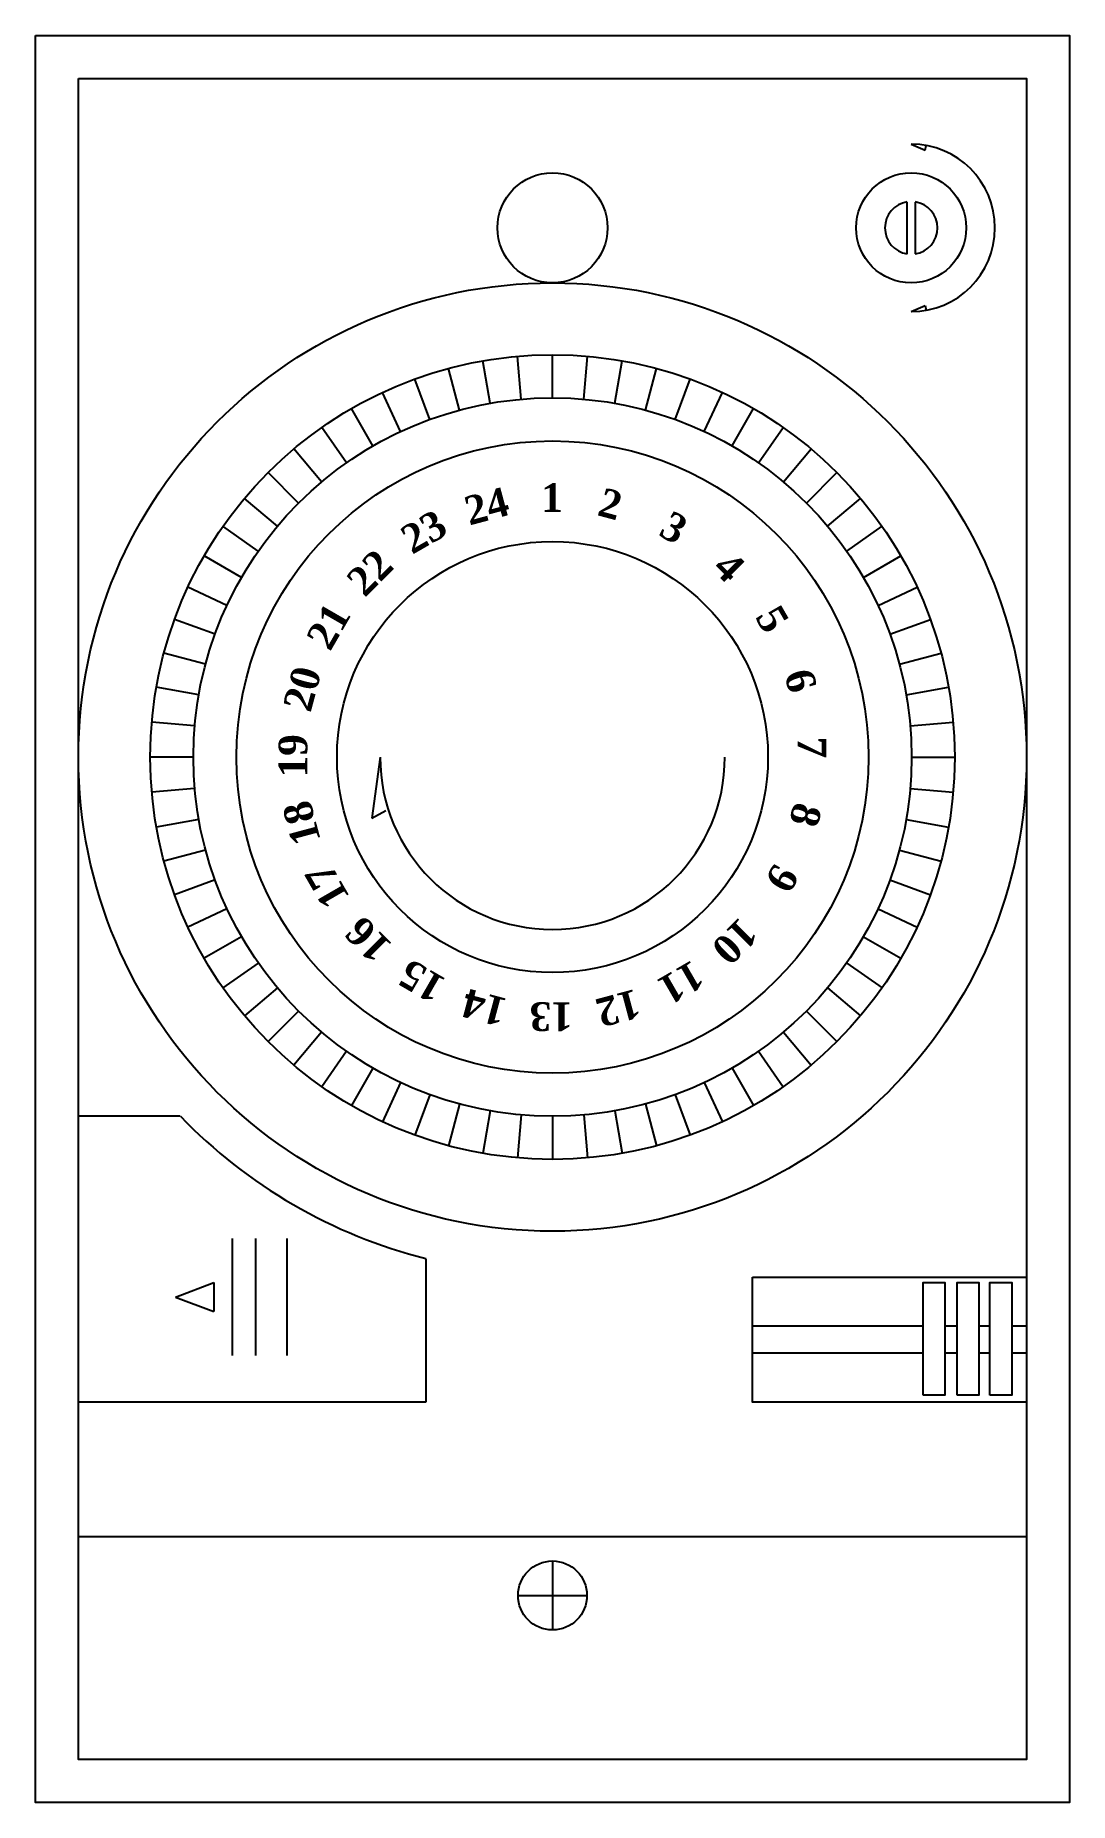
# Model space of a CAD drawing. Header units: inches. Extents: x 0 to 72, y 0 to 123.
import ezdxf

# ---------------------------------------------------------------- set-up
doc = ezdxf.new("R2010")
doc.units = ezdxf.units.IN
doc.layers.add('c - dien', color=1, linetype='Continuous', lineweight=5)
doc.styles.add('Tahoma', font='timesbd.ttf', dxfattribs={"height": 50})

# ---------------------------------------------------------------- blocks, each defined once
blk = doc.blocks.new('TB118')
at = {"color": 7}
for p, q in [((431082.63, 181118.45), (431083.6, 181118.03)), ((431083.6, 181118.03), (431083.66, 181118.36)), ((431082.63, 181106.8), (431083.6, 181107.22)), ((431083.6, 181107.22), (431083.66, 181106.89)), ((431051.19, 181099.94), (431050.41, 181102.84)), ((431053.32, 181100.42), (431052.8, 181103.37)), ((431055.48, 181100.7), (431055.22, 181103.69)), ((431057.66, 181100.8), (431057.66, 181103.8)), ((431059.84, 181100.7), (431060.1, 181103.69)), ((431062, 181100.42), (431062.52, 181103.37)), ((431064.13, 181099.94), (431064.91, 181102.84)), ((431049.11, 181099.29), (431048.08, 181102.11)), ((431066.21, 181099.29), (431067.24, 181102.11)), ((431047.09, 181098.45), (431045.83, 181101.17)), ((431068.22, 181098.45), (431069.49, 181101.17)), ((431045.16, 181097.45), (431043.66, 181100.05)), ((431070.16, 181097.45), (431071.66, 181100.05)), ((431043.32, 181096.28), (431041.6, 181098.73)), ((431072, 181096.28), (431073.72, 181098.73)), ((431041.59, 181094.95), (431039.66, 181097.25)), ((431073.73, 181094.95), (431075.66, 181097.25)), ((431039.98, 181093.47), (431037.86, 181095.6)), ((431075.34, 181093.47), (431077.46, 181095.6)), ((431038.51, 181091.87), (431036.21, 181093.79)), ((431076.81, 181091.87), (431079.11, 181093.79)), ((431037.18, 181090.14), (431034.72, 181091.86)), ((431078.14, 181090.14), (431080.6, 181091.86)), ((431036.01, 181088.3), (431033.41, 181089.8)), ((431079.31, 181088.3), (431081.91, 181089.8)), ((431035, 181086.36), (431032.28, 181087.63)), ((431080.32, 181086.36), (431083.04, 181087.63)), ((431034.17, 181084.35), (431031.35, 181085.37)), ((431081.15, 181084.35), (431083.97, 181085.37)), ((431033.51, 181082.27), (431030.61, 181083.04)), ((431081.81, 181082.27), (431084.71, 181083.04)), ((431033.04, 181080.14), (431030.08, 181080.66)), ((431082.28, 181080.14), (431085.23, 181080.66)), ((431032.75, 181077.98), (431029.77, 181078.24)), ((431082.56, 181077.98), (431085.55, 181078.24)), ((431032.66, 181075.8), (431029.66, 181075.8)), ((431045.66, 181075.8), (431045.09, 181071.55)), ((431082.66, 181075.8), (431085.66, 181075.8)), ((431032.75, 181073.62), (431029.77, 181073.36)), ((431082.56, 181073.62), (431085.55, 181073.36)), ((431045.09, 181071.55), (431046.05, 181072.08)), ((431033.04, 181071.46), (431030.08, 181070.93)), ((431082.28, 181071.46), (431085.23, 181070.93)), ((431033.51, 181069.33), (431030.61, 181068.55)), ((431081.81, 181069.33), (431084.71, 181068.55)), ((431034.17, 181067.25), (431031.35, 181066.22)), ((431081.15, 181067.25), (431083.97, 181066.22)), ((431035, 181065.23), (431032.28, 181063.96)), ((431080.32, 181065.23), (431083.04, 181063.96)), ((431036.01, 181063.3), (431033.41, 181061.8)), ((431079.31, 181063.3), (431081.91, 181061.8)), ((431037.18, 181061.46), (431034.72, 181059.74)), ((431078.14, 181061.46), (431080.6, 181059.74)), ((431038.51, 181059.73), (431036.21, 181057.8)), ((431076.81, 181059.73), (431079.11, 181057.8)), ((431039.98, 181058.12), (431037.86, 181056)), ((431075.34, 181058.12), (431077.46, 181056)), ((431041.59, 181056.65), (431039.66, 181054.35)), ((431073.73, 181056.65), (431075.66, 181054.35)), ((431043.32, 181055.32), (431041.6, 181052.86)), ((431072, 181055.32), (431073.72, 181052.86)), ((431045.16, 181054.15), (431043.66, 181051.55)), ((431070.16, 181054.15), (431071.66, 181051.55)), ((431047.09, 181053.14), (431045.83, 181050.42)), ((431068.22, 181053.14), (431069.49, 181050.42)), ((431049.11, 181052.3), (431048.08, 181049.49)), ((431051.19, 181051.65), (431050.41, 181048.75)), ((431053.32, 181051.18), (431052.8, 181048.22)), ((431062, 181051.18), (431062.52, 181048.22)), ((431064.13, 181051.65), (431064.91, 181048.75)), ((431066.21, 181052.3), (431067.24, 181049.49)), ((431031.75, 181050.8), (431024.66, 181050.8)), ((431055.48, 181050.89), (431055.22, 181047.9)), ((431057.66, 181050.8), (431057.66, 181047.8)), ((431059.84, 181050.89), (431060.1, 181047.9)), ((431035.36, 181042.29), (431035.36, 181034.15)), ((431036.99, 181042.29), (431036.99, 181034.15)), ((431039.17, 181042.29), (431039.17, 181034.15)), ((431048.84, 181040.89), (431048.84, 181030.9)), ((431031.42, 181038.22), (431034.08, 181039.22)), ((431034.08, 181039.22), (431034.08, 181037.22)), ((431031.42, 181038.22), (431034.08, 181037.22)), ((431048.84, 181030.9), (431024.66, 181030.9)), ((431090.66, 181021.53), (431024.66, 181021.53)), ((431057.66, 181019.85), (431057.66, 181015.05)), ((431055.26, 181017.45), (431060.06, 181017.45))]:
    blk.add_line(p, q, dxfattribs=at)
for points in [[(431021.66, 181126.03), (431093.66, 181126.03), (431093.66, 181003.03), (431021.66, 181003.03)], [(431024.66, 181123.03), (431090.66, 181123.03), (431090.66, 181006.03), (431024.66, 181006.03)], [(431071.59, 181039.61), (431090.66, 181039.61), (431090.66, 181030.9), (431071.59, 181030.9)], [(431083.46, 181031.39), (431083.46, 181039.24), (431084.97, 181039.24), (431084.97, 181031.39)], [(431085.83, 181031.39), (431085.83, 181039.24), (431087.34, 181039.24), (431087.34, 181031.39)], [(431088.11, 181031.39), (431088.11, 181039.24), (431089.63, 181039.24), (431089.63, 181031.39)]]:
    blk.add_lwpolyline(points, close=True, dxfattribs=at)
for points in [[(431082.36, 181110.82), (431082.36, 181114.43)], [(431082.9, 181114.43), (431082.9, 181110.82)], [(431083.46, 181034.31), (431071.59, 181034.31), (431071.59, 181036.21), (431083.46, 181036.21)], [(431084.97, 181036.21), (431085.83, 181036.21)], [(431087.34, 181036.21), (431088.11, 181036.21)], [(431089.63, 181036.21), (431090.66, 181036.21), (431090.66, 181034.31), (431089.63, 181034.31)], [(431085.83, 181034.31), (431084.97, 181034.31)], [(431088.11, 181034.31), (431087.34, 181034.31)]]:
    blk.add_lwpolyline(points, dxfattribs=at)
for centre, radius in [((431057.66, 181112.63), 3.83), ((431082.63, 181112.63), 3.83), ((431057.66, 181075.8), 33), ((431057.66, 181075.8), 28), ((431057.66, 181075.8), 25), ((431057.66, 181075.8), 22), ((431057.66, 181075.8), 15), ((431057.66, 181017.45), 2.4)]:
    blk.add_circle(centre, radius, dxfattribs=at)
for centre, radius, start, end in [((431082.63, 181112.63), 5.83, 270, 90), ((431082.63, 181112.63), 1.83, 98.577, 261.423), ((431082.63, 181112.63), 1.83, 278.577, 81.423), ((431057.66, 181075.8), 12, 180, 0), ((431057.66, 181075.8), 36, 223.981, 255.8147)]:
    blk.add_arc(centre, radius, start, end, dxfattribs=at)
at = {"layer": 'c - dien', "color": 5, "style": 'Tahoma'}
for s, rotation, p in [('24', 15, (431051.87, 181091.91)), ('2', 345, (431060.7, 181092.65)), ('23', 30, (431047.89, 181089.87)), ('3', 330, (431064.96, 181091.29)), ('22', 45, (431044.58, 181086.86)), ('4', 315, (431068.72, 181088.87)), ('21', 60, (431042.17, 181083.1)), ('5', 300, (431071.73, 181085.56)), ('20', 75, (431040.81, 181078.84)), ('6', 285, (431073.78, 181081.59)), ('19', 90, (431040.59, 181074.37)), ('7', 270, (431074.73, 181077.22)), ('18', 105, (431041.54, 181070)), ('8', 255, (431074.51, 181072.75)), ('9', 240, (431073.15, 181068.5)), ('17', 120, (431043.59, 181066.03)), ('16', 135, (431046.6, 181062.72)), ('10', 225, (431070.73, 181064.74)), ('15', 150, (431050.36, 181060.3)), ('11', 210, (431067.43, 181061.73)), ('14', 165, (431054.62, 181058.94)), ('13', 180, (431059.08, 181058.73)), ('12', 195, (431063.45, 181059.68))]:
    blk.add_text(s, height=2, rotation=rotation, dxfattribs=at).set_placement(p)
blk.add_text('1', height=2, dxfattribs=at).set_placement((431056.88, 181092.86))

msp = doc.modelspace()

# ---------------------------------------------------------------- block references
msp.add_blockref('TB118', (-431021.66, -181003.03))

doc.saveas('drawing.dxf')
